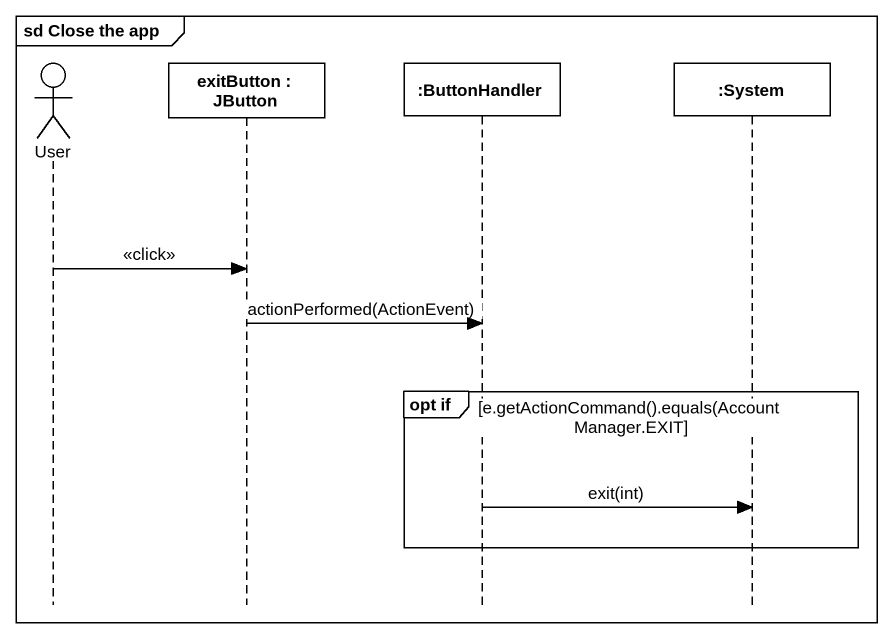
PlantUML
@startuml
mainframe sd Close the app
hide footbox
actor User
participant "exitButton : JButton" as exitButton
participant ":ButtonHandler" as ButtonHandler
participant ":System" as System

User -> exitButton : <<click>>
exitButton -> ButtonHandler : actionPerformed(ActionEvent)
group opt if [e.getActionCommand().equals(AccountManager.EXIT]
  ButtonHandler -> System : exit(int)
end
@enduml
